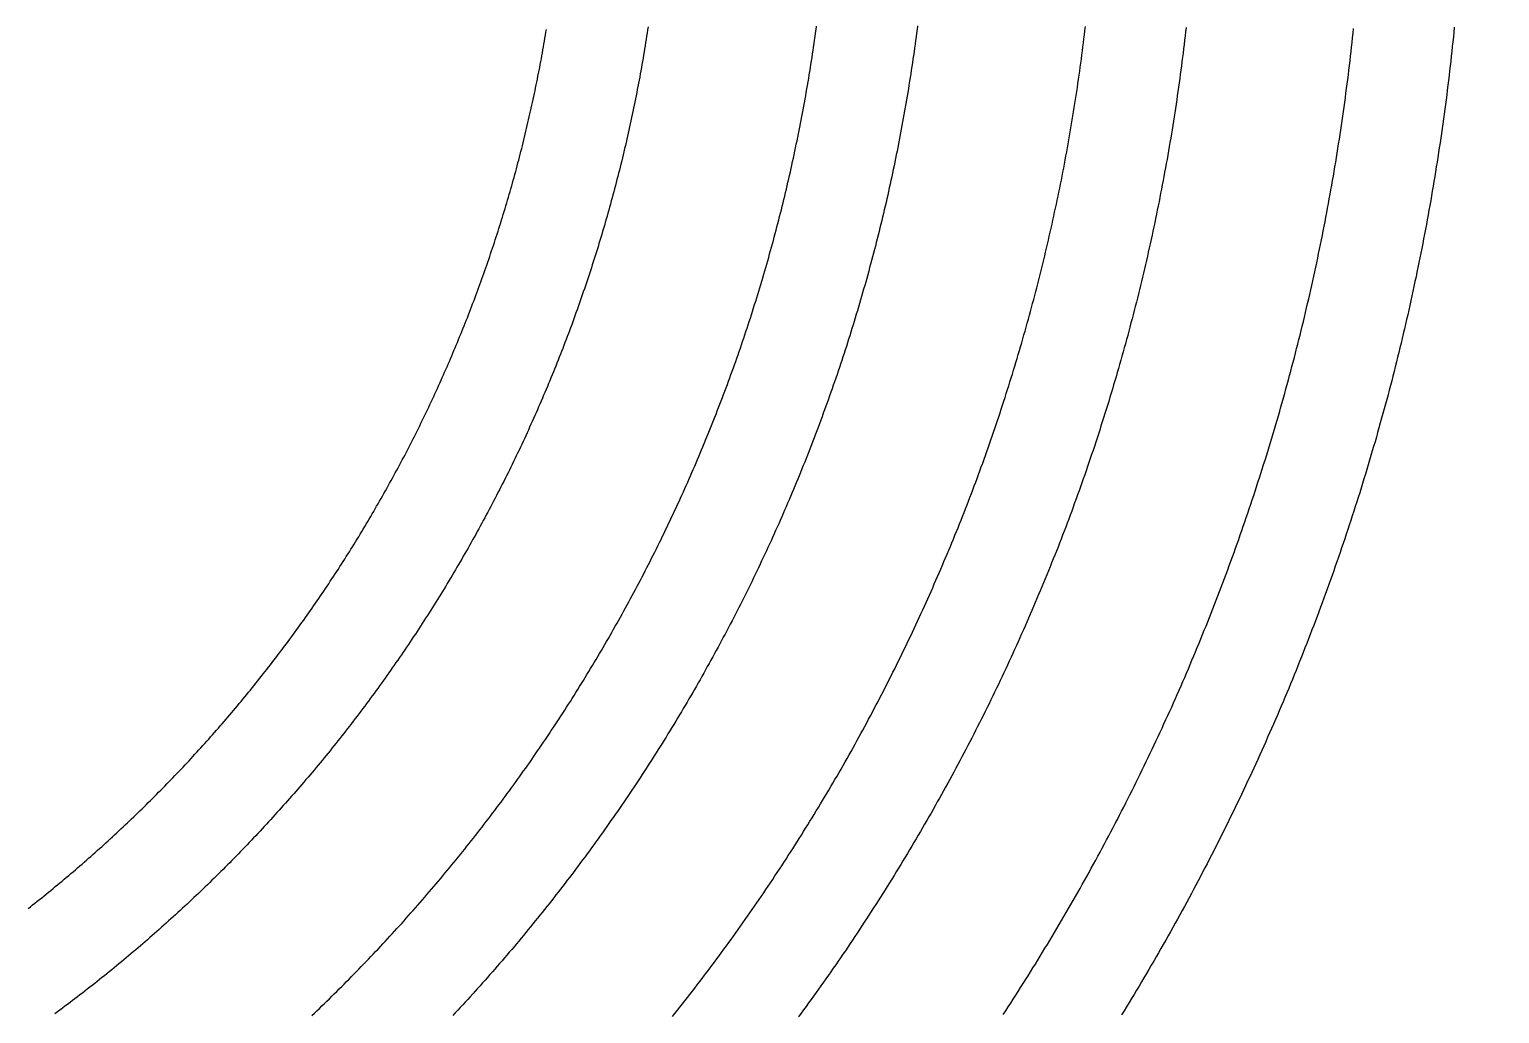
# Model space of a CAD drawing. Header units: inches. Extents: x -43479 to 56521, y -44741 to 59530.
# Drawn here: x -8655 to -6892, y 37762 to 38943 of the extents above; entities that cross this region are included whole.
import ezdxf

# ---------------------------------------------------------------- set-up
doc = ezdxf.new("R2010")
doc.units = ezdxf.units.IN
doc.header["$MEASUREMENT"] = 0

# ---------------------------------------------------------------- blocks, each defined once
blk = doc.blocks.new('kanishk_spiralEditV1')
for points in [[(-29.7, 1654.4), (-29.2, 1660.2), (-28.6, 1666), (-28, 1671.8), (-27.3, 1677.6), (-26.7, 1683.4), (-26.1, 1689.2), (-25.4, 1695), (-24.8, 1700.8), (-24.1, 1706.6), (-23.4, 1712.4), (-22.7, 1718.2), (-22, 1724), (-21.3, 1729.8), (-20.6, 1735.6), (-19.8, 1741.4), (-19.1, 1747.1), (-18.3, 1752.9), (-17.5, 1758.7), (-16.7, 1764.5), (-15.9, 1770.3), (-15.1, 1776), (-14.2, 1781.8), (-13.4, 1787.6), (-12.6, 1793.3), (-11.7, 1799.1), (-10.8, 1804.9), (-9.9, 1810.6), (-9, 1816.4), (-8.1, 1822.1), (-7.2, 1827.9), (-6.2, 1833.6), (-5.3, 1839.4), (-4.3, 1845.1), (-3.3, 1850.9), (-2.4, 1856.6), (-1.4, 1862.4), (-0.3, 1868.1), (0.7, 1873.9), (1.7, 1879.6), (2.8, 1885.3), (3.8, 1891.1), (4.9, 1896.8), (6, 1902.5), (7.1, 1908.2), (8.2, 1913.9), (9.3, 1919.7), (10.4, 1925.4), (11.6, 1931.1), (12.7, 1936.8), (13.9, 1942.5), (15.1, 1948.2), (16.2, 1953.9), (17.5, 1959.6), (18.7, 1965.3), (19.9, 1971), (21.1, 1976.7), (22.4, 1982.4), (23.6, 1988.1), (24.9, 1993.7), (26.2, 1999.4), (27.5, 2005.1), (28.8, 2010.8), (30.1, 2016.4), (31.5, 2022.1), (32.8, 2027.8), (34.2, 2033.4), (35.5, 2039.1), (36.9, 2044.7), (38.3, 2050.4), (39.7, 2056), (41.1, 2061.7), (42.5, 2067.3), (44, 2073), (45.4, 2078.6), (46.9, 2084.2), (48.4, 2089.9), (49.8, 2095.5), (51.3, 2101.1), (52.9, 2106.7), (54.4, 2112.4), (55.9, 2118), (57.5, 2123.6), (59, 2129.2), (60.6, 2134.8), (62.2, 2140.4), (63.7, 2146), (65.3, 2151.6), (67, 2157.2), (68.6, 2162.7), (70.2, 2168.3), (71.9, 2173.9), (73.5, 2179.5), (75.2, 2185), (76.9, 2190.6), (78.6, 2196.2), (80.3, 2201.7), (82, 2207.3), (83.7, 2212.8), (85.5, 2218.4), (87.2, 2223.9), (89, 2229.5), (90.8, 2235), (92.6, 2240.5), (94.4, 2246.1), (96.2, 2251.6), (98, 2257.1), (99.8, 2262.6), (101.7, 2268.1), (103.5, 2273.6), (105.4, 2279.1), (107.3, 2284.6), (109.2, 2290.1), (111.1, 2295.6), (113, 2301.1), (114.9, 2306.6), (116.8, 2312.1), (118.8, 2317.5), (120.8, 2323), (122.7, 2328.5), (124.7, 2333.9), (126.7, 2339.4), (128.7, 2344.8), (130.7, 2350.3), (132.8, 2355.7), (134.8, 2361.2), (136.8, 2366.6), (138.9, 2372), (141, 2377.5), (143.1, 2382.9), (145.2, 2388.3), (147.3, 2393.7), (149.4, 2399.1), (151.5, 2404.5), (153.6, 2409.9), (155.8, 2415.3), (158, 2420.7), (160.1, 2426.1), (162.3, 2431.5), (164.5, 2436.8), (166.7, 2442.2), (168.9, 2447.6), (171.2, 2452.9), (173.4, 2458.3), (175.7, 2463.6), (177.9, 2469), (180.2, 2474.3), (182.5, 2479.6), (184.8, 2485), (187.1, 2490.3), (189.4, 2495.6), (191.7, 2500.9), (194.1, 2506.2), (196.4, 2511.5), (198.8, 2516.8), (201.2, 2522.1), (203.6, 2527.4), (206, 2532.7), (208.4, 2538), (210.8, 2543.2), (213.2, 2548.5), (215.6, 2553.8), (218.1, 2559), (220.6, 2564.3), (223, 2569.5), (225.5, 2574.8), (228, 2580), (230.5, 2585.2), (233, 2590.5), (235.6, 2595.7), (238.1, 2600.9), (240.6, 2606.1), (243.2, 2611.3), (245.8, 2616.5), (248.4, 2621.7), (250.9, 2626.9), (253.5, 2632.1), (256.2, 2637.2), (258.8, 2642.4), (261.4, 2647.6), (264.1, 2652.7), (266.7, 2657.9), (269.4, 2663), (272.1, 2668.2), (274.7, 2673.3), (277.4, 2678.4), (280.2, 2683.5), (282.9, 2688.7), (285.6, 2693.8), (288.3, 2698.9), (291.1, 2704), (293.9, 2709.1), (296.6, 2714.1), (299.4, 2719.2), (302.2, 2724.3), (305, 2729.4), (307.8, 2734.4), (310.7, 2739.5), (313.5, 2744.5), (316.3, 2749.6), (319.2, 2754.6), (322.1, 2759.6), (324.9, 2764.7), (327.8, 2769.7), (330.7, 2774.7), (333.6, 2779.7), (336.6, 2784.7), (339.5, 2789.7), (342.4, 2794.7), (345.4, 2799.7), (348.3, 2804.7), (351.3, 2809.6), (354.3, 2814.6), (357.3, 2819.5), (360.3, 2824.5), (363.3, 2829.4), (366.3, 2834.4), (369.3, 2839.3)], [(292, 1654.7), (292.6, 1659.8), (293.1, 1664.9), (293.7, 1670), (294.3, 1675.2), (295, 1680.3), (295.6, 1685.4), (296.2, 1690.5), (296.9, 1695.7), (297.5, 1700.8), (298.2, 1705.9), (298.9, 1711), (299.6, 1716.1), (300.3, 1721.3), (301, 1726.4), (301.7, 1731.5), (302.5, 1736.6), (303.2, 1741.7), (304, 1746.8), (304.8, 1751.9), (305.5, 1757), (306.3, 1762.1), (307.1, 1767.2), (307.9, 1772.3), (308.8, 1777.4), (309.6, 1782.5), (310.4, 1787.6), (311.3, 1792.7), (312.1, 1797.7), (313, 1802.8), (313.9, 1807.9), (314.8, 1813), (315.7, 1818.1), (316.6, 1823.1), (317.6, 1828.2), (318.5, 1833.3), (319.4, 1838.3), (320.4, 1843.4), (321.4, 1848.5), (322.4, 1853.5), (323.3, 1858.6), (324.3, 1863.7), (325.4, 1868.7), (326.4, 1873.8), (327.4, 1878.8), (328.5, 1883.9), (329.5, 1888.9), (330.6, 1894), (331.7, 1899), (332.7, 1904), (333.8, 1909.1), (334.9, 1914.1), (336.1, 1919.1), (337.2, 1924.2), (338.3, 1929.2), (339.5, 1934.2), (340.6, 1939.2), (341.8, 1944.2), (343, 1949.3), (344.2, 1954.3), (345.4, 1959.3), (346.6, 1964.3), (347.8, 1969.3), (349, 1974.3), (350.3, 1979.3), (351.5, 1984.3), (352.8, 1989.3), (354.1, 1994.3), (355.4, 1999.3), (356.7, 2004.2), (358, 2009.2), (359.3, 2014.2), (360.6, 2019.2), (361.9, 2024.1), (363.3, 2029.1), (364.6, 2034.1), (366, 2039), (367.4, 2044), (368.8, 2049), (370.2, 2053.9), (371.6, 2058.9), (373, 2063.8), (374.4, 2068.7), (375.9, 2073.7), (377.3, 2078.6), (378.8, 2083.6), (380.3, 2088.5), (381.7, 2093.4), (383.2, 2098.3), (384.7, 2103.3), (386.2, 2108.2), (387.8, 2113.1), (389.3, 2118), (390.8, 2122.9), (392.4, 2127.8), (394, 2132.7), (395.5, 2137.6), (397.1, 2142.5), (398.7, 2147.4), (400.3, 2152.3), (401.9, 2157.2), (403.5, 2162), (405.2, 2166.9), (406.8, 2171.8), (408.5, 2176.7), (410.1, 2181.5), (411.8, 2186.4), (413.5, 2191.2), (415.2, 2196.1), (416.9, 2200.9), (418.6, 2205.8), (420.3, 2210.6), (422.1, 2215.5), (423.8, 2220.3), (425.6, 2225.1), (427.3, 2230), (429.1, 2234.8), (430.9, 2239.6), (432.7, 2244.4), (434.5, 2249.2), (436.3, 2254), (438.1, 2258.8), (440, 2263.6), (441.8, 2268.4), (443.7, 2273.2), (445.5, 2278), (447.4, 2282.8), (449.3, 2287.6), (451.2, 2292.3), (453.1, 2297.1), (455, 2301.9), (456.9, 2306.6), (458.9, 2311.4), (460.8, 2316.1), (462.8, 2320.9), (464.7, 2325.6), (466.7, 2330.4), (468.7, 2335.1), (470.7, 2339.8), (472.7, 2344.6), (474.7, 2349.3), (476.7, 2354), (478.8, 2358.7), (480.8, 2363.4), (482.9, 2368.1), (484.9, 2372.8), (487, 2377.5), (489.1, 2382.2), (491.2, 2386.9), (493.3, 2391.6), (495.4, 2396.3), (497.5, 2400.9), (499.6, 2405.6), (501.8, 2410.3), (503.9, 2414.9), (506.1, 2419.6), (508.2, 2424.2), (510.4, 2428.9), (512.6, 2433.5), (514.8, 2438.2), (517, 2442.8), (519.2, 2447.4), (521.5, 2452), (523.7, 2456.6), (525.9, 2461.3), (528.2, 2465.9), (530.5, 2470.5), (532.7, 2475.1), (535, 2479.6), (537.3, 2484.2), (539.6, 2488.8), (541.9, 2493.4), (544.3, 2498), (546.6, 2502.5), (548.9, 2507.1), (551.3, 2511.6), (553.6, 2516.2), (556, 2520.7), (558.4, 2525.3), (560.8, 2529.8), (563.2, 2534.3), (565.6, 2538.9), (568, 2543.4), (570.4, 2547.9), (572.9, 2552.4), (575.3, 2556.9), (577.8, 2561.4), (580.2, 2565.9), (582.7, 2570.4), (585.2, 2574.9), (587.7, 2579.3), (590.2, 2583.8), (592.7, 2588.3), (595.2, 2592.7), (597.7, 2597.2), (600.3, 2601.6), (602.8, 2606.1), (605.4, 2610.5), (607.9, 2614.9), (610.5, 2619.4), (613.1, 2623.8), (615.7, 2628.2), (618.3, 2632.6), (620.9, 2637), (623.5, 2641.4), (626.1, 2645.8), (628.8, 2650.2), (631.4, 2654.6), (634.1, 2659), (636.7, 2663.3), (639.4, 2667.7), (642.1, 2672), (644.8, 2676.4), (647.5, 2680.7), (650.2, 2685.1), (652.9, 2689.4), (655.6, 2693.8), (658.4, 2698.1), (661.1, 2702.4), (663.9, 2706.7), (666.6, 2711), (669.4, 2715.3), (672.2, 2719.6), (675, 2723.9), (677.8, 2728.2), (680.6, 2732.4), (683.4, 2736.7), (686.2, 2741), (689.1, 2745.2), (691.9, 2749.5), (694.8, 2753.7), (697.6, 2758), (700.5, 2762.2), (703.4, 2766.4), (706.2, 2770.6), (709.1, 2774.9), (712, 2779.1), (715, 2783.3), (717.9, 2787.5), (720.8, 2791.6), (723.7, 2795.8), (726.7, 2800), (729.7, 2804.2), (732.6, 2808.3), (735.6, 2812.5), (738.6, 2816.6), (741.6, 2820.8), (744.6, 2824.9), (747.6, 2829.1), (750.6, 2833.2), (753.6, 2837.3), (756.6, 2841.4)], [(613.9, 1652.6), (614.5, 1657.1), (615.1, 1661.6), (615.6, 1666), (616.2, 1670.5), (616.9, 1674.9), (617.5, 1679.4), (618.1, 1683.8), (618.7, 1688.3), (619.4, 1692.7), (620, 1697.1), (620.7, 1701.6), (621.4, 1706), (622.1, 1710.5), (622.7, 1714.9), (623.4, 1719.3), (624.2, 1723.8), (624.9, 1728.2), (625.6, 1732.6), (626.3, 1737.1), (627.1, 1741.5), (627.8, 1745.9), (628.6, 1750.3), (629.4, 1754.8), (630.2, 1759.2), (631, 1763.6), (631.8, 1768), (632.6, 1772.4), (633.4, 1776.8), (634.2, 1781.2), (635.1, 1785.6), (635.9, 1790), (636.8, 1794.5), (637.6, 1798.9), (638.5, 1803.3), (639.4, 1807.7), (640.3, 1812), (641.2, 1816.4), (642.1, 1820.8), (643, 1825.2), (644, 1829.6), (644.9, 1834), (645.9, 1838.4), (646.8, 1842.8), (647.8, 1847.1), (648.8, 1851.5), (649.7, 1855.9), (650.7, 1860.3), (651.7, 1864.6), (652.8, 1869), (653.8, 1873.3), (654.8, 1877.7), (655.9, 1882.1), (656.9, 1886.4), (658, 1890.8), (659, 1895.1), (660.1, 1899.5), (661.2, 1903.8), (662.3, 1908.2), (663.4, 1912.5), (664.5, 1916.9), (665.6, 1921.2), (666.8, 1925.5), (667.9, 1929.9), (669, 1934.2), (670.2, 1938.5), (671.4, 1942.8), (672.5, 1947.2), (673.7, 1951.5), (674.9, 1955.8), (676.1, 1960.1), (677.3, 1964.4), (678.6, 1968.7), (679.8, 1973), (681, 1977.3), (682.3, 1981.6), (683.5, 1985.9), (684.8, 1990.2), (686.1, 1994.5), (687.4, 1998.8), (688.6, 2003.1), (690, 2007.4), (691.3, 2011.6), (692.6, 2015.9), (693.9, 2020.2), (695.2, 2024.5), (696.6, 2028.7), (697.9, 2033), (699.3, 2037.3), (700.7, 2041.5), (702.1, 2045.8), (703.5, 2050), (704.9, 2054.3), (706.3, 2058.5), (707.7, 2062.8), (709.1, 2067), (710.5, 2071.2), (712, 2075.5), (713.4, 2079.7), (714.9, 2083.9), (716.4, 2088.1), (717.8, 2092.4), (719.3, 2096.6), (720.8, 2100.8), (722.3, 2105), (723.8, 2109.2), (725.4, 2113.4), (726.9, 2117.6), (728.4, 2121.8), (730, 2126), (731.5, 2130.2), (733.1, 2134.4), (734.7, 2138.6), (736.3, 2142.7), (737.9, 2146.9), (739.5, 2151.1), (741.1, 2155.2), (742.7, 2159.4), (744.3, 2163.6), (745.9, 2167.7), (747.6, 2171.9), (749.2, 2176), (750.9, 2180.2), (752.6, 2184.3), (754.2, 2188.5), (755.9, 2192.6), (757.6, 2196.7), (759.3, 2200.8), (761, 2205), (762.8, 2209.1), (764.5, 2213.2), (766.2, 2217.3), (768, 2221.4), (769.7, 2225.5), (771.5, 2229.6), (773.3, 2233.7), (775, 2237.8), (776.8, 2241.9), (778.6, 2246), (780.4, 2250.1), (782.2, 2254.2), (784.1, 2258.2), (785.9, 2262.3), (787.7, 2266.4), (789.6, 2270.4), (791.4, 2274.5), (793.3, 2278.5), (795.2, 2282.6), (797.1, 2286.6), (799, 2290.7), (800.9, 2294.7), (802.8, 2298.7), (804.7, 2302.8), (806.6, 2306.8), (808.5, 2310.8), (810.5, 2314.8), (812.4, 2318.8), (814.4, 2322.8), (816.3, 2326.8), (818.3, 2330.8), (820.3, 2334.8), (822.3, 2338.8), (824.3, 2342.8), (826.3, 2346.8), (828.3, 2350.7), (830.3, 2354.7), (832.4, 2358.7), (834.4, 2362.6), (836.4, 2366.6), (838.5, 2370.6), (840.6, 2374.5), (842.6, 2378.4), (844.7, 2382.4), (846.8, 2386.3), (848.9, 2390.3), (851, 2394.2), (853.1, 2398.1), (855.2, 2402), (857.4, 2405.9), (859.5, 2409.8), (861.6, 2413.7), (863.8, 2417.6), (866, 2421.5), (868.1, 2425.4), (870.3, 2429.3), (872.5, 2433.2), (874.7, 2437.1), (876.9, 2440.9), (879.1, 2444.8), (881.3, 2448.7), (883.5, 2452.5), (885.8, 2456.4), (888, 2460.2), (890.3, 2464), (892.5, 2467.9), (894.8, 2471.7), (897.1, 2475.5), (899.3, 2479.4), (901.6, 2483.2), (903.9, 2487), (906.2, 2490.8), (908.5, 2494.6), (910.9, 2498.4), (913.2, 2502.2), (915.5, 2506), (917.9, 2509.7), (920.2, 2513.5), (922.6, 2517.3), (924.9, 2521), (927.3, 2524.8), (929.7, 2528.6), (932.1, 2532.3), (934.5, 2536.1), (936.9, 2539.8), (939.3, 2543.5), (941.7, 2547.3), (944.1, 2551), (946.6, 2554.7), (949, 2558.4), (951.5, 2562.1), (953.9, 2565.8), (956.4, 2569.5), (958.9, 2573.2), (961.4, 2576.9), (963.9, 2580.6), (966.3, 2584.2), (968.9, 2587.9), (971.4, 2591.6), (973.9, 2595.2), (976.4, 2598.9), (978.9, 2602.5), (981.5, 2606.2), (984, 2609.8), (986.6, 2613.4), (989.2, 2617.1), (991.7, 2620.7), (994.3, 2624.3), (996.9, 2627.9), (999.5, 2631.5), (1002.1, 2635.1), (1004.7, 2638.7), (1007.3, 2642.3), (1009.9, 2645.9), (1012.6, 2649.5), (1015.2, 2653), (1017.9, 2656.6), (1020.5, 2660.1), (1023.2, 2663.7), (1025.8, 2667.2), (1028.5, 2670.8), (1031.2, 2674.3), (1033.9, 2677.8), (1036.6, 2681.4), (1039.3, 2684.9), (1042, 2688.4), (1044.7, 2691.9), (1047.5, 2695.4), (1050.2, 2698.9), (1052.9, 2702.4), (1055.7, 2705.9), (1058.4, 2709.3), (1061.2, 2712.8), (1064, 2716.3), (1066.7, 2719.7), (1069.5, 2723.2), (1072.3, 2726.6), (1075.1, 2730.1), (1077.9, 2733.5), (1080.7, 2736.9), (1083.5, 2740.4), (1086.4, 2743.8), (1089.2, 2747.2), (1092, 2750.6), (1094.9, 2754), (1097.7, 2757.4), (1100.6, 2760.8), (1103.5, 2764.1), (1106.3, 2767.5), (1109.2, 2770.9), (1112.1, 2774.2), (1115, 2777.6), (1117.9, 2780.9), (1120.8, 2784.3), (1123.7, 2787.6), (1126.7, 2790.9), (1129.6, 2794.3), (1132.5, 2797.6), (1135.5, 2800.9), (1138.4, 2804.2), (1141.4, 2807.5), (1144.3, 2810.8), (1147.3, 2814.1), (1150.3, 2817.4), (1153.3, 2820.6), (1156.3, 2823.9), (1159.3, 2827.1), (1162.3, 2830.4), (1165.3, 2833.6), (1168.3, 2836.9), (1171.3, 2840.1)], [(937, 1653.9), (937.6, 1657.7), (938.2, 1661.5), (938.8, 1665.3), (939.4, 1669), (940, 1672.8), (940.6, 1676.6), (941.2, 1680.3), (941.8, 1684.1), (942.5, 1687.9), (943.1, 1691.6), (943.7, 1695.4), (944.4, 1699.2), (945.1, 1702.9), (945.8, 1706.7), (946.4, 1710.4), (947.1, 1714.2), (947.8, 1717.9), (948.5, 1721.7), (949.2, 1725.4), (950, 1729.2), (950.7, 1732.9), (951.4, 1736.7), (952.2, 1740.4), (952.9, 1744.2), (953.7, 1747.9), (954.5, 1751.6), (955.2, 1755.4), (956, 1759.1), (956.8, 1762.8), (957.6, 1766.6), (958.4, 1770.3), (959.2, 1774), (960.1, 1777.8), (960.9, 1781.5), (961.7, 1785.2), (962.6, 1788.9), (963.4, 1792.6), (964.3, 1796.3), (965.2, 1800.1), (966, 1803.8), (966.9, 1807.5), (967.8, 1811.2), (968.7, 1814.9), (969.6, 1818.6), (970.5, 1822.3), (971.5, 1826), (972.4, 1829.7), (973.3, 1833.4), (974.3, 1837.1), (975.2, 1840.8), (976.2, 1844.4), (977.2, 1848.1), (978.1, 1851.8), (979.1, 1855.5), (980.1, 1859.2), (981.1, 1862.8), (982.1, 1866.5), (983.1, 1870.2), (984.2, 1873.8), (985.2, 1877.5), (986.2, 1881.2), (987.3, 1884.8), (988.3, 1888.5), (989.4, 1892.2), (990.5, 1895.8), (991.5, 1899.5), (992.6, 1903.1), (993.7, 1906.8), (994.8, 1910.4), (995.9, 1914), (997, 1917.7), (998.2, 1921.3), (999.3, 1924.9), (1000.4, 1928.6), (1001.6, 1932.2), (1002.7, 1935.8), (1003.9, 1939.5), (1005, 1943.1), (1006.2, 1946.7), (1007.4, 1950.3), (1008.6, 1953.9), (1009.8, 1957.5), (1011, 1961.1), (1012.2, 1964.7), (1013.4, 1968.3), (1014.7, 1971.9), (1015.9, 1975.5), (1017.1, 1979.1), (1018.4, 1982.7), (1019.6, 1986.3), (1020.9, 1989.9), (1022.2, 1993.5), (1023.5, 1997.1), (1024.7, 2000.6), (1026, 2004.2), (1027.3, 2007.8), (1028.6, 2011.3), (1030, 2014.9), (1031.3, 2018.5), (1032.6, 2022), (1034, 2025.6), (1035.3, 2029.1), (1036.7, 2032.7), (1038, 2036.2), (1039.4, 2039.8), (1040.8, 2043.3), (1042.1, 2046.8), (1043.5, 2050.4), (1044.9, 2053.9), (1046.3, 2057.4), (1047.7, 2061), (1049.2, 2064.5), (1050.6, 2068), (1052, 2071.5), (1053.5, 2075), (1054.9, 2078.5), (1056.4, 2082), (1057.8, 2085.5), (1059.3, 2089), (1060.8, 2092.5), (1062.3, 2096), (1063.8, 2099.5), (1065.2, 2103), (1066.8, 2106.5), (1068.3, 2110), (1069.8, 2113.4), (1071.3, 2116.9), (1072.9, 2120.4), (1074.4, 2123.8), (1075.9, 2127.3), (1077.5, 2130.8), (1079.1, 2134.2), (1080.6, 2137.7), (1082.2, 2141.1), (1083.8, 2144.6), (1085.4, 2148), (1087, 2151.4), (1088.6, 2154.9), (1090.2, 2158.3), (1091.8, 2161.7), (1093.5, 2165.2), (1095.1, 2168.6), (1096.7, 2172), (1098.4, 2175.4), (1100, 2178.8), (1101.7, 2182.2), (1103.4, 2185.6), (1105, 2189), (1106.7, 2192.4), (1108.4, 2195.8), (1110.1, 2199.2), (1111.8, 2202.6), (1113.5, 2205.9), (1115.3, 2209.3), (1117, 2212.7), (1118.7, 2216), (1120.5, 2219.4), (1122.2, 2222.8), (1124, 2226.1), (1125.7, 2229.5), (1127.5, 2232.8), (1129.3, 2236.2), (1131, 2239.5), (1132.8, 2242.8), (1134.6, 2246.2), (1136.4, 2249.5), (1138.2, 2252.8), (1140, 2256.1), (1141.9, 2259.5), (1143.7, 2262.8), (1145.5, 2266.1), (1147.4, 2269.4), (1149.2, 2272.7), (1151.1, 2276), (1152.9, 2279.3), (1154.8, 2282.6), (1156.7, 2285.8), (1158.6, 2289.1), (1160.5, 2292.4), (1162.4, 2295.7), (1164.3, 2298.9), (1166.2, 2302.2), (1168.1, 2305.5), (1170, 2308.7), (1172, 2312), (1173.9, 2315.2), (1175.8, 2318.4), (1177.8, 2321.7), (1179.7, 2324.9), (1181.7, 2328.1), (1183.7, 2331.4), (1185.7, 2334.6), (1187.6, 2337.8), (1189.6, 2341), (1191.6, 2344.2), (1193.6, 2347.4), (1195.6, 2350.6), (1197.7, 2353.8), (1199.7, 2357), (1201.7, 2360.2), (1203.8, 2363.4), (1205.8, 2366.5), (1207.8, 2369.7), (1209.9, 2372.9), (1212, 2376), (1214, 2379.2), (1216.1, 2382.4), (1218.2, 2385.5), (1220.3, 2388.6), (1222.4, 2391.8), (1224.5, 2394.9), (1226.6, 2398.1), (1228.7, 2401.2), (1230.8, 2404.3), (1232.9, 2407.4), (1235.1, 2410.5), (1237.2, 2413.6), (1239.4, 2416.7), (1241.5, 2419.8), (1243.7, 2422.9), (1245.8, 2426), (1248, 2429.1), (1250.2, 2432.2), (1252.4, 2435.3), (1254.6, 2438.3), (1256.8, 2441.4), (1259, 2444.4), (1261.2, 2447.5), (1263.4, 2450.5), (1265.6, 2453.6), (1267.9, 2456.6), (1270.1, 2459.7), (1272.3, 2462.7), (1274.6, 2465.7), (1276.8, 2468.7), (1279.1, 2471.8), (1281.4, 2474.8), (1283.6, 2477.8), (1285.9, 2480.8), (1288.2, 2483.8), (1290.5, 2486.8), (1292.8, 2489.8), (1295.1, 2492.7), (1297.4, 2495.7), (1299.7, 2498.7), (1302, 2501.7), (1304.4, 2504.6), (1306.7, 2507.6), (1309, 2510.5), (1311.4, 2513.5), (1313.7, 2516.4), (1316.1, 2519.3), (1318.4, 2522.3), (1320.8, 2525.2), (1323.2, 2528.1), (1325.6, 2531), (1328, 2533.9), (1330.3, 2536.9), (1332.7, 2539.8), (1335.2, 2542.6), (1337.6, 2545.5), (1340, 2548.4), (1342.4, 2551.3), (1344.8, 2554.2), (1347.3, 2557), (1349.7, 2559.9), (1352.2, 2562.8), (1354.6, 2565.6), (1357.1, 2568.5), (1359.5, 2571.3), (1362, 2574.1), (1364.5, 2577), (1367, 2579.8), (1369.4, 2582.6), (1371.9, 2585.4), (1374.4, 2588.2), (1376.9, 2591), (1379.4, 2593.8), (1382, 2596.6), (1384.5, 2599.4), (1387, 2602.2), (1389.5, 2605), (1392.1, 2607.8), (1394.6, 2610.5), (1397.2, 2613.3), (1399.7, 2616), (1402.3, 2618.8), (1404.9, 2621.5), (1407.4, 2624.3), (1410, 2627), (1412.6, 2629.7), (1415.2, 2632.4), (1417.8, 2635.2), (1420.4, 2637.9), (1423, 2640.6), (1425.6, 2643.3), (1428.2, 2646), (1430.8, 2648.7), (1433.5, 2651.3), (1436.1, 2654), (1438.7, 2656.7), (1441.4, 2659.4), (1444, 2662), (1446.7, 2664.7), (1449.3, 2667.3), (1452, 2670), (1454.7, 2672.6), (1457.3, 2675.2), (1460, 2677.8), (1462.7, 2680.5), (1465.4, 2683.1), (1468.1, 2685.7), (1470.8, 2688.3), (1473.5, 2690.9), (1476.2, 2693.5), (1478.9, 2696.1), (1481.7, 2698.6), (1484.4, 2701.2), (1487.1, 2703.8), (1489.9, 2706.3), (1492.6, 2708.9), (1495.4, 2711.4), (1498.1, 2714), (1500.9, 2716.5), (1503.6, 2719.1), (1506.4, 2721.6), (1509.2, 2724.1), (1512, 2726.6), (1514.8, 2729.1), (1517.5, 2731.6), (1520.3, 2734.1), (1523.1, 2736.6), (1526, 2739.1), (1528.8, 2741.6), (1531.6, 2744), (1534.4, 2746.5), (1537.2, 2749), (1540.1, 2751.4), (1542.9, 2753.9), (1545.7, 2756.3), (1548.6, 2758.7), (1551.4, 2761.2), (1554.3, 2763.6), (1557.1, 2766), (1560, 2768.4), (1562.9, 2770.8), (1565.8, 2773.2), (1568.6, 2775.6), (1571.5, 2778), (1574.4, 2780.4), (1577.3, 2782.7), (1580.2, 2785.1), (1583.1, 2787.5), (1586, 2789.8), (1588.9, 2792.2), (1591.9, 2794.5), (1594.8, 2796.9), (1597.7, 2799.2), (1600.6, 2801.5), (1603.6, 2803.8), (1606.5, 2806.1), (1609.5, 2808.4), (1612.4, 2810.7), (1615.4, 2813), (1618.3, 2815.3), (1621.3, 2817.6), (1624.3, 2819.9), (1627.2, 2822.1), (1630.2, 2824.4), (1633.2, 2826.6), (1636.2, 2828.9), (1639.2, 2831.1), (1642.2, 2833.4), (1645.2, 2835.6), (1648.2, 2837.8)], [(1680.4, 2711.7), (1677.7, 2709.5), (1675, 2707.4), (1672.2, 2705.2), (1669.5, 2703), (1666.8, 2700.8), (1664, 2698.7), (1661.3, 2696.5), (1658.6, 2694.3), (1655.9, 2692.1), (1653.2, 2689.9), (1650.5, 2687.6), (1647.8, 2685.4), (1645.1, 2683.2), (1642.4, 2681), (1639.7, 2678.7), (1637.1, 2676.5), (1634.4, 2674.2), (1631.7, 2672), (1629.1, 2669.7), (1626.4, 2667.5), (1623.7, 2665.2), (1621.1, 2662.9), (1618.5, 2660.6), (1615.8, 2658.3), (1613.2, 2656), (1610.5, 2653.7), (1607.9, 2651.4), (1605.3, 2649.1), (1602.7, 2646.8), (1600.1, 2644.5), (1597.5, 2642.2), (1594.8, 2639.8), (1592.2, 2637.5), (1589.7, 2635.1), (1587.1, 2632.8), (1584.5, 2630.4), (1581.9, 2628.1), (1579.3, 2625.7), (1576.8, 2623.3), (1574.2, 2621), (1571.6, 2618.6), (1569.1, 2616.2), (1566.5, 2613.8), (1564, 2611.4), (1561.4, 2609), (1558.9, 2606.6), (1556.4, 2604.2), (1553.8, 2601.7), (1551.3, 2599.3), (1548.8, 2596.9), (1546.3, 2594.4), (1543.8, 2592), (1541.3, 2589.5), (1538.8, 2587.1), (1536.3, 2584.6), (1533.8, 2582.2), (1531.3, 2579.7), (1528.8, 2577.2), (1526.4, 2574.7), (1523.9, 2572.2), (1521.4, 2569.7), (1519, 2567.2), (1516.5, 2564.7), (1514.1, 2562.2), (1511.6, 2559.7), (1509.2, 2557.2), (1506.8, 2554.7), (1504.4, 2552.2), (1501.9, 2549.6), (1499.5, 2547.1), (1497.1, 2544.5), (1494.7, 2542), (1492.3, 2539.4), (1489.9, 2536.9), (1487.5, 2534.3), (1485.1, 2531.7), (1482.8, 2529.2), (1480.4, 2526.6), (1478, 2524), (1475.6, 2521.4), (1473.3, 2518.8), (1470.9, 2516.2), (1468.6, 2513.6), (1466.2, 2511), (1463.9, 2508.4), (1461.6, 2505.7), (1459.3, 2503.1), (1456.9, 2500.5), (1454.6, 2497.8), (1452.3, 2495.2), (1450, 2492.6), (1447.7, 2489.9), (1445.4, 2487.2), (1443.1, 2484.6), (1440.8, 2481.9), (1438.6, 2479.2), (1436.3, 2476.6), (1434, 2473.9), (1431.8, 2471.2), (1429.5, 2468.5), (1427.3, 2465.8), (1425, 2463.1), (1422.8, 2460.4), (1420.5, 2457.7), (1418.3, 2455), (1416.1, 2452.2), (1413.9, 2449.5), (1411.7, 2446.8), (1409.5, 2444.1), (1407.3, 2441.3), (1405.1, 2438.6), (1402.9, 2435.8), (1400.7, 2433.1), (1398.5, 2430.3), (1396.3, 2427.5), (1394.2, 2424.8), (1392, 2422), (1389.9, 2419.2), (1387.7, 2416.4), (1385.6, 2413.7), (1383.4, 2410.9), (1381.3, 2408.1), (1379.2, 2405.3), (1377.1, 2402.5), (1374.9, 2399.6), (1372.8, 2396.8), (1370.7, 2394), (1368.6, 2391.2), (1366.5, 2388.4), (1364.4, 2385.5), (1362.4, 2382.7), (1360.3, 2379.8), (1358.2, 2377), (1356.2, 2374.1), (1354.1, 2371.3), (1352.1, 2368.4), (1350, 2365.6), (1348, 2362.7), (1345.9, 2359.8), (1343.9, 2356.9), (1341.9, 2354.1), (1339.9, 2351.2), (1337.9, 2348.3), (1335.9, 2345.4), (1333.9, 2342.5), (1331.9, 2339.6), (1329.9, 2336.7), (1327.9, 2333.8), (1325.9, 2330.8), (1324, 2327.9), (1322, 2325), (1320, 2322.1), (1318.1, 2319.1), (1316.2, 2316.2), (1314.2, 2313.2), (1312.3, 2310.3), (1310.4, 2307.3), (1308.4, 2304.4), (1306.5, 2301.4), (1304.6, 2298.5), (1302.7, 2295.5), (1300.8, 2292.5), (1298.9, 2289.5), (1297.1, 2286.6), (1295.2, 2283.6), (1293.3, 2280.6), (1291.4, 2277.6), (1289.6, 2274.6), (1287.7, 2271.6), (1285.9, 2268.6), (1284, 2265.6), (1282.2, 2262.6), (1280.4, 2259.5), (1278.6, 2256.5), (1276.7, 2253.5), (1274.9, 2250.5), (1273.1, 2247.4), (1271.3, 2244.4), (1269.5, 2241.3), (1267.8, 2238.3), (1266, 2235.2), (1264.2, 2232.2), (1262.5, 2229.1), (1260.7, 2226.1), (1258.9, 2223), (1257.2, 2219.9), (1255.5, 2216.9), (1253.7, 2213.8), (1252, 2210.7), (1250.3, 2207.6), (1248.6, 2204.5), (1246.9, 2201.4), (1245.2, 2198.3), (1243.5, 2195.2), (1241.8, 2192.1), (1240.1, 2189), (1238.4, 2185.9), (1236.7, 2182.8), (1235.1, 2179.7), (1233.4, 2176.6), (1231.8, 2173.4), (1230.1, 2170.3), (1228.5, 2167.2), (1226.9, 2164), (1225.2, 2160.9), (1223.6, 2157.8), (1222, 2154.6), (1220.4, 2151.5), (1218.8, 2148.3), (1217.2, 2145.2), (1215.6, 2142), (1214.1, 2138.8), (1212.5, 2135.7), (1210.9, 2132.5), (1209.4, 2129.3), (1207.8, 2126.1), (1206.3, 2122.9), (1204.7, 2119.8), (1203.2, 2116.6), (1201.7, 2113.4), (1200.1, 2110.2), (1198.6, 2107), (1197.1, 2103.8), (1195.6, 2100.6), (1194.1, 2097.4), (1192.6, 2094.2), (1191.2, 2090.9), (1189.7, 2087.7), (1188.2, 2084.5), (1186.8, 2081.3), (1185.3, 2078), (1183.9, 2074.8), (1182.4, 2071.6), (1181, 2068.3), (1179.6, 2065.1), (1178.1, 2061.8), (1176.7, 2058.6), (1175.3, 2055.3), (1173.9, 2052.1), (1172.5, 2048.8), (1171.1, 2045.6), (1169.8, 2042.3), (1168.4, 2039), (1167, 2035.8), (1165.7, 2032.5), (1164.3, 2029.2), (1163, 2025.9), (1161.6, 2022.7), (1160.3, 2019.4), (1159, 2016.1), (1157.7, 2012.8), (1156.3, 2009.5), (1155, 2006.2), (1153.7, 2002.9), (1152.5, 1999.6), (1151.2, 1996.3), (1149.9, 1993), (1148.6, 1989.7), (1147.4, 1986.4), (1146.1, 1983), (1144.9, 1979.7), (1143.6, 1976.4), (1142.4, 1973.1), (1141.1, 1969.7), (1139.9, 1966.4), (1138.7, 1963.1), (1137.5, 1959.7), (1136.3, 1956.4), (1135.1, 1953.1), (1133.9, 1949.7), (1132.7, 1946.4), (1131.6, 1943), (1130.4, 1939.7), (1129.2, 1936.3), (1128.1, 1932.9), (1126.9, 1929.6), (1125.8, 1926.2), (1124.7, 1922.8), (1123.5, 1919.5), (1122.4, 1916.1), (1121.3, 1912.7), (1120.2, 1909.4), (1119.1, 1906), (1118, 1902.6), (1116.9, 1899.2), (1115.9, 1895.8), (1114.8, 1892.4), (1113.7, 1889), (1112.7, 1885.6), (1111.6, 1882.3), (1110.6, 1878.9), (1109.6, 1875.5), (1108.5, 1872), (1107.5, 1868.6), (1106.5, 1865.2), (1105.5, 1861.8), (1104.5, 1858.4), (1103.5, 1855), (1102.5, 1851.6), (1101.6, 1848.2), (1100.6, 1844.7), (1099.6, 1841.3), (1098.7, 1837.9), (1097.7, 1834.5), (1096.8, 1831), (1095.8, 1827.6), (1094.9, 1824.2), (1094, 1820.7), (1093.1, 1817.3), (1092.2, 1813.8), (1091.3, 1810.4), (1090.4, 1806.9), (1089.5, 1803.5), (1088.6, 1800.1), (1087.8, 1796.6), (1086.9, 1793.1), (1086, 1789.7), (1085.2, 1786.2), (1084.4, 1782.8), (1083.5, 1779.3), (1082.7, 1775.8), (1081.9, 1772.4), (1081.1, 1768.9), (1080.3, 1765.4), (1079.5, 1762), (1078.7, 1758.5), (1077.9, 1755), (1077.1, 1751.5), (1076.3, 1748.1), (1075.6, 1744.6), (1074.8, 1741.1), (1074.1, 1737.6), (1073.3, 1734.1), (1072.6, 1730.6), (1071.9, 1727.2), (1071.2, 1723.7), (1070.5, 1720.2), (1069.8, 1716.7), (1069.1, 1713.2), (1068.4, 1709.7), (1067.7, 1706.2), (1067, 1702.7), (1066.3, 1699.2), (1065.7, 1695.7), (1065, 1692.2), (1064.4, 1688.7), (1063.8, 1685.1), (1063.1, 1681.6), (1062.5, 1678.1), (1061.9, 1674.6), (1061.3, 1671.1), (1060.7, 1667.6), (1060.1, 1664.1), (1059.5, 1660.5), (1058.9, 1657)], [(1340.2, 2840.1), (1337.2, 2837.2), (1334.2, 2834.3), (1331.2, 2831.4), (1328.2, 2828.5), (1325.2, 2825.6), (1322.2, 2822.7), (1319.2, 2819.8), (1316.3, 2816.9), (1313.3, 2814), (1310.3, 2811), (1307.4, 2808.1), (1304.4, 2805.1), (1301.5, 2802.2), (1298.5, 2799.2), (1295.6, 2796.3), (1292.6, 2793.3), (1289.7, 2790.3), (1286.8, 2787.3), (1283.9, 2784.3), (1281, 2781.3), (1278.1, 2778.3), (1275.2, 2775.3), (1272.3, 2772.3), (1269.4, 2769.3), (1266.6, 2766.3), (1263.7, 2763.2), (1260.8, 2760.2), (1258, 2757.2), (1255.1, 2754.1), (1252.3, 2751), (1249.4, 2748), (1246.6, 2744.9), (1243.8, 2741.8), (1241, 2738.8), (1238.1, 2735.7), (1235.3, 2732.6), (1232.5, 2729.5), (1229.7, 2726.4), (1227, 2723.2), (1224.2, 2720.1), (1221.4, 2717), (1218.6, 2713.9), (1215.9, 2710.7), (1213.1, 2707.6), (1210.4, 2704.5), (1207.6, 2701.3), (1204.9, 2698.1), (1202.2, 2695), (1199.4, 2691.8), (1196.7, 2688.6), (1194, 2685.4), (1191.3, 2682.2), (1188.6, 2679.1), (1185.9, 2675.9), (1183.2, 2672.6), (1180.6, 2669.4), (1177.9, 2666.2), (1175.2, 2663), (1172.6, 2659.8), (1169.9, 2656.5), (1167.3, 2653.3), (1164.6, 2650), (1162, 2646.8), (1159.4, 2643.5), (1156.8, 2640.3), (1154.2, 2637), (1151.6, 2633.7), (1149, 2630.4), (1146.4, 2627.1), (1143.8, 2623.9), (1141.2, 2620.6), (1138.6, 2617.3), (1136.1, 2613.9), (1133.5, 2610.6), (1131, 2607.3), (1128.4, 2604), (1125.9, 2600.7), (1123.4, 2597.3), (1120.8, 2594), (1118.3, 2590.6), (1115.8, 2587.3), (1113.3, 2583.9), (1110.8, 2580.6), (1108.3, 2577.2), (1105.9, 2573.8), (1103.4, 2570.4), (1100.9, 2567), (1098.5, 2563.7), (1096, 2560.3), (1093.6, 2556.9), (1091.1, 2553.5), (1088.7, 2550), (1086.3, 2546.6), (1083.8, 2543.2), (1081.4, 2539.8), (1079, 2536.3), (1076.6, 2532.9), (1074.3, 2529.5), (1071.9, 2526), (1069.5, 2522.6), (1067.1, 2519.1), (1064.8, 2515.6), (1062.4, 2512.2), (1060.1, 2508.7), (1057.7, 2505.2), (1055.4, 2501.7), (1053.1, 2498.2), (1050.7, 2494.7), (1048.4, 2491.2), (1046.1, 2487.7), (1043.8, 2484.2), (1041.5, 2480.7), (1039.3, 2477.2), (1037, 2473.7), (1034.7, 2470.1), (1032.5, 2466.6), (1030.2, 2463.1), (1028, 2459.5), (1025.7, 2456), (1023.5, 2452.4), (1021.3, 2448.9), (1019.1, 2445.3), (1016.9, 2441.7), (1014.6, 2438.2), (1012.5, 2434.6), (1010.3, 2431), (1008.1, 2427.4), (1005.9, 2423.8), (1003.8, 2420.2), (1001.6, 2416.6), (999.4, 2413), (997.3, 2409.4), (995.2, 2405.8), (993, 2402.2), (990.9, 2398.5), (988.8, 2394.9), (986.7, 2391.3), (984.6, 2387.6), (982.5, 2384), (980.4, 2380.4), (978.4, 2376.7), (976.3, 2373), (974.2, 2369.4), (972.2, 2365.7), (970.1, 2362), (968.1, 2358.4), (966.1, 2354.7), (964.1, 2351), (962, 2347.3), (960, 2343.6), (958, 2339.9), (956, 2336.2), (954.1, 2332.5), (952.1, 2328.8), (950.1, 2325.1), (948.2, 2321.4), (946.2, 2317.7), (944.3, 2313.9), (942.3, 2310.2), (940.4, 2306.5), (938.5, 2302.7), (936.6, 2299), (934.7, 2295.2), (932.8, 2291.5), (930.9, 2287.7), (929, 2284), (927.1, 2280.2), (925.2, 2276.4), (923.4, 2272.6), (921.5, 2268.9), (919.7, 2265.1), (917.8, 2261.3), (916, 2257.5), (914.2, 2253.7), (912.4, 2249.9), (910.6, 2246.1), (908.8, 2242.3), (907, 2238.5), (905.2, 2234.7), (903.4, 2230.9), (901.7, 2227), (899.9, 2223.2), (898.2, 2219.4), (896.4, 2215.6), (894.7, 2211.7), (893, 2207.9), (891.3, 2204), (889.5, 2200.2), (887.8, 2196.3), (886.1, 2192.5), (884.5, 2188.6), (882.8, 2184.8), (881.1, 2180.9), (879.5, 2177), (877.8, 2173.1), (876.2, 2169.3), (874.5, 2165.4), (872.9, 2161.5), (871.3, 2157.6), (869.7, 2153.7), (868, 2149.8), (866.4, 2145.9), (864.9, 2142), (863.3, 2138.1), (861.7, 2134.2), (860.1, 2130.3), (858.6, 2126.4), (857, 2122.4), (855.5, 2118.5), (854, 2114.6), (852.4, 2110.7), (850.9, 2106.7), (849.4, 2102.8), (847.9, 2098.8), (846.4, 2094.9), (844.9, 2091), (843.5, 2087), (842, 2083.1), (840.5, 2079.1), (839.1, 2075.1), (837.7, 2071.2), (836.2, 2067.2), (834.8, 2063.2), (833.4, 2059.3), (832, 2055.3), (830.6, 2051.3), (829.2, 2047.3), (827.8, 2043.3), (826.4, 2039.3), (825, 2035.3), (823.7, 2031.4), (822.3, 2027.4), (821, 2023.3), (819.7, 2019.3), (818.3, 2015.3), (817, 2011.3), (815.7, 2007.3), (814.4, 2003.3), (813.1, 1999.3), (811.8, 1995.3), (810.5, 1991.2), (809.3, 1987.2), (808, 1983.2), (806.8, 1979.1), (805.5, 1975.1), (804.3, 1971.1), (803.1, 1967), (801.9, 1963), (800.6, 1958.9), (799.4, 1954.9), (798.3, 1950.8), (797.1, 1946.8), (795.9, 1942.7), (794.7, 1938.6), (793.6, 1934.6), (792.4, 1930.5), (791.3, 1926.4), (790.1, 1922.4), (789, 1918.3), (787.9, 1914.2), (786.8, 1910.1), (785.7, 1906.1), (784.6, 1902), (783.5, 1897.9), (782.5, 1893.8), (781.4, 1889.7), (780.3, 1885.6), (779.3, 1881.5), (778.2, 1877.4), (777.2, 1873.3), (776.2, 1869.2), (775.2, 1865.1), (774.2, 1861), (773.2, 1856.9), (772.2, 1852.8), (771.2, 1848.6), (770.2, 1844.5), (769.3, 1840.4), (768.3, 1836.3), (767.4, 1832.2), (766.4, 1828), (765.5, 1823.9), (764.6, 1819.8), (763.7, 1815.6), (762.8, 1811.5), (761.9, 1807.4), (761, 1803.2), (760.1, 1799.1), (759.3, 1794.9), (758.4, 1790.8), (757.5, 1786.6), (756.7, 1782.5), (755.9, 1778.3), (755.1, 1774.2), (754.2, 1770), (753.4, 1765.9), (752.6, 1761.7), (751.8, 1757.6), (751.1, 1753.4), (750.3, 1749.2), (749.5, 1745.1), (748.8, 1740.9), (748, 1736.7), (747.3, 1732.6), (746.6, 1728.4), (745.8, 1724.2), (745.1, 1720), (744.4, 1715.8), (743.7, 1711.7), (743, 1707.5), (742.4, 1703.3), (741.7, 1699.1), (741, 1694.9), (740.4, 1690.7), (739.8, 1686.5), (739.1, 1682.4), (738.5, 1678.2), (737.9, 1674), (737.3, 1669.8), (736.7, 1665.6), (736.1, 1661.4), (735.5, 1657.2), (734.9, 1653)], [(907.9, 2841.3), (904.9, 2837.5), (901.9, 2833.7), (898.9, 2829.9), (895.9, 2826.1), (892.9, 2822.3), (889.9, 2818.5), (886.9, 2814.6), (883.9, 2810.8), (880.9, 2807), (878, 2803.1), (875, 2799.3), (872.1, 2795.4), (869.2, 2791.5), (866.2, 2787.7), (863.3, 2783.8), (860.4, 2779.9), (857.5, 2776), (854.6, 2772.1), (851.7, 2768.2), (848.8, 2764.3), (846, 2760.4), (843.1, 2756.4), (840.2, 2752.5), (837.4, 2748.6), (834.6, 2744.6), (831.7, 2740.7), (828.9, 2736.7), (826.1, 2732.8), (823.3, 2728.8), (820.5, 2724.8), (817.7, 2720.8), (814.9, 2716.9), (812.1, 2712.9), (809.4, 2708.9), (806.6, 2704.9), (803.9, 2700.9), (801.1, 2696.8), (798.4, 2692.8), (795.7, 2688.8), (792.9, 2684.8), (790.2, 2680.7), (787.5, 2676.7), (784.9, 2672.6), (782.2, 2668.6), (779.5, 2664.5), (776.8, 2660.4), (774.2, 2656.4), (771.5, 2652.3), (768.9, 2648.2), (766.3, 2644.1), (763.6, 2640), (761, 2635.9), (758.4, 2631.8), (755.8, 2627.7), (753.2, 2623.6), (750.6, 2619.4), (748.1, 2615.3), (745.5, 2611.2), (742.9, 2607), (740.4, 2602.9), (737.9, 2598.7), (735.3, 2594.6), (732.8, 2590.4), (730.3, 2586.2), (727.8, 2582.1), (725.3, 2577.9), (722.8, 2573.7), (720.3, 2569.5), (717.9, 2565.3), (715.4, 2561.1), (713, 2556.9), (710.5, 2552.7), (708.1, 2548.5), (705.6, 2544.3), (703.2, 2540), (700.8, 2535.8), (698.4, 2531.6), (696, 2527.3), (693.7, 2523.1), (691.3, 2518.8), (688.9, 2514.6), (686.6, 2510.3), (684.2, 2506), (681.9, 2501.8), (679.5, 2497.5), (677.2, 2493.2), (674.9, 2488.9), (672.6, 2484.6), (670.3, 2480.3), (668, 2476), (665.8, 2471.7), (663.5, 2467.4), (661.2, 2463.1), (659, 2458.7), (656.7, 2454.4), (654.5, 2450.1), (652.3, 2445.7), (650.1, 2441.4), (647.9, 2437), (645.7, 2432.7), (643.5, 2428.3), (641.3, 2424), (639.2, 2419.6), (637, 2415.2), (634.8, 2410.8), (632.7, 2406.5), (630.6, 2402.1), (628.5, 2397.7), (626.3, 2393.3), (624.2, 2388.9), (622.1, 2384.5), (620.1, 2380.1), (618, 2375.7), (615.9, 2371.2), (613.9, 2366.8), (611.8, 2362.4), (609.8, 2358), (607.7, 2353.5), (605.7, 2349.1), (603.7, 2344.6), (601.7, 2340.2), (599.7, 2335.7), (597.7, 2331.3), (595.7, 2326.8), (593.8, 2322.3), (591.8, 2317.9), (589.9, 2313.4), (587.9, 2308.9), (586, 2304.4), (584.1, 2299.9), (582.2, 2295.4), (580.3, 2290.9), (578.4, 2286.4), (576.5, 2281.9), (574.6, 2277.4), (572.8, 2272.9), (570.9, 2268.4), (569.1, 2263.9), (567.2, 2259.3), (565.4, 2254.8), (563.6, 2250.3), (561.8, 2245.7), (560, 2241.2), (558.2, 2236.7), (556.4, 2232.1), (554.6, 2227.5), (552.9, 2223), (551.1, 2218.4), (549.4, 2213.9), (547.7, 2209.3), (545.9, 2204.7), (544.2, 2200.1), (542.5, 2195.6), (540.8, 2191), (539.1, 2186.4), (537.5, 2181.8), (535.8, 2177.2), (534.2, 2172.6), (532.5, 2168), (530.9, 2163.4), (529.2, 2158.8), (527.6, 2154.2), (526, 2149.5), (524.4, 2144.9), (522.8, 2140.3), (521.3, 2135.7), (519.7, 2131), (518.1, 2126.4), (516.6, 2121.8), (515, 2117.1), (513.5, 2112.5), (512, 2107.8), (510.5, 2103.2), (509, 2098.5), (507.5, 2093.9), (506, 2089.2), (504.5, 2084.5), (503.1, 2079.9), (501.6, 2075.2), (500.2, 2070.5), (498.7, 2065.8), (497.3, 2061.2), (495.9, 2056.5), (494.5, 2051.8), (493.1, 2047.1), (491.7, 2042.4), (490.4, 2037.7), (489, 2033), (487.6, 2028.3), (486.3, 2023.6), (485, 2018.9), (483.6, 2014.2), (482.3, 2009.4), (481, 2004.7), (479.7, 2000), (478.4, 1995.3), (477.1, 1990.5), (475.9, 1985.8), (474.6, 1981.1), (473.4, 1976.3), (472.1, 1971.6), (470.9, 1966.9), (469.7, 1962.1), (468.5, 1957.4), (467.3, 1952.6), (466.1, 1947.9), (464.9, 1943.1), (463.8, 1938.4), (462.6, 1933.6), (461.4, 1928.8), (460.3, 1924.1), (459.2, 1919.3), (458.1, 1914.5), (457, 1909.7), (455.9, 1905), (454.8, 1900.2), (453.7, 1895.4), (452.6, 1890.6), (451.6, 1885.8), (450.5, 1881.1), (449.5, 1876.3), (448.5, 1871.5), (447.4, 1866.7), (446.4, 1861.9), (445.4, 1857.1), (444.4, 1852.3), (443.5, 1847.5), (442.5, 1842.7), (441.5, 1837.8), (440.6, 1833), (439.6, 1828.2), (438.7, 1823.4), (437.8, 1818.6), (436.9, 1813.8), (436, 1808.9), (435.1, 1804.1), (434.2, 1799.3), (433.4, 1794.5), (432.5, 1789.6), (431.7, 1784.8), (430.8, 1780), (430, 1775.1), (429.2, 1770.3), (428.4, 1765.4), (427.6, 1760.6), (426.8, 1755.8), (426, 1750.9), (425.2, 1746.1), (424.5, 1741.2), (423.7, 1736.4), (423, 1731.5), (422.3, 1726.6), (421.6, 1721.8), (420.9, 1716.9), (420.2, 1712.1), (419.5, 1707.2), (418.8, 1702.3), (418.1, 1697.5), (417.5, 1692.6), (416.8, 1687.7), (416.2, 1682.9), (415.6, 1678), (415, 1673.1), (414.4, 1668.3), (413.8, 1663.4), (413.2, 1658.5), (412.6, 1653.6)], [(511.3, 2838.9), (508.2, 2834.3), (505.2, 2829.6), (502.2, 2825), (499.2, 2820.3), (496.2, 2815.7), (493.2, 2811), (490.3, 2806.4), (487.3, 2801.7), (484.3, 2797), (481.4, 2792.3), (478.5, 2787.6), (475.5, 2782.9), (472.6, 2778.2), (469.7, 2773.5), (466.8, 2768.8), (463.9, 2764.1), (461.1, 2759.3), (458.2, 2754.6), (455.4, 2749.8), (452.5, 2745.1), (449.7, 2740.3), (446.8, 2735.6), (444, 2730.8), (441.2, 2726), (438.4, 2721.2), (435.6, 2716.5), (432.9, 2711.7), (430.1, 2706.9), (427.3, 2702.1), (424.6, 2697.2), (421.9, 2692.4), (419.1, 2687.6), (416.4, 2682.8), (413.7, 2677.9), (411, 2673.1), (408.3, 2668.3), (405.6, 2663.4), (403, 2658.5), (400.3, 2653.7), (397.7, 2648.8), (395, 2643.9), (392.4, 2639.1), (389.8, 2634.2), (387.2, 2629.3), (384.6, 2624.4), (382, 2619.5), (379.4, 2614.6), (376.9, 2609.7), (374.3, 2604.7), (371.8, 2599.8), (369.2, 2594.9), (366.7, 2589.9), (364.2, 2585), (361.7, 2580.1), (359.2, 2575.1), (356.7, 2570.1), (354.2, 2565.2), (351.8, 2560.2), (349.3, 2555.2), (346.9, 2550.3), (344.5, 2545.3), (342, 2540.3), (339.6, 2535.3), (337.2, 2530.3), (334.8, 2525.3), (332.5, 2520.3), (330.1, 2515.2), (327.7, 2510.2), (325.4, 2505.2), (323, 2500.2), (320.7, 2495.1), (318.4, 2490.1), (316.1, 2485), (313.8, 2480), (311.5, 2474.9), (309.2, 2469.9), (307, 2464.8), (304.7, 2459.7), (302.5, 2454.7), (300.2, 2449.6), (298, 2444.5), (295.8, 2439.4), (293.6, 2434.3), (291.4, 2429.2), (289.2, 2424.1), (287.1, 2419), (284.9, 2413.9), (282.7, 2408.7), (280.6, 2403.6), (278.5, 2398.5), (276.4, 2393.4), (274.3, 2388.2), (272.2, 2383.1), (270.1, 2377.9), (268, 2372.8), (265.9, 2367.6), (263.9, 2362.4), (261.9, 2357.3), (259.8, 2352.1), (257.8, 2346.9), (255.8, 2341.8), (253.8, 2336.6), (251.8, 2331.4), (249.8, 2326.2), (247.9, 2321), (245.9, 2315.8), (244, 2310.6), (242, 2305.4), (240.1, 2300.2), (238.2, 2294.9), (236.3, 2289.7), (234.4, 2284.5), (232.5, 2279.3), (230.7, 2274), (228.8, 2268.8), (227, 2263.5), (225.1, 2258.3), (223.3, 2253), (221.5, 2247.8), (219.7, 2242.5), (217.9, 2237.3), (216.1, 2232), (214.3, 2226.7), (212.6, 2221.5), (210.8, 2216.2), (209.1, 2210.9), (207.4, 2205.6), (205.7, 2200.3), (203.9, 2195), (202.3, 2189.7), (200.6, 2184.4), (198.9, 2179.1), (197.2, 2173.8), (195.6, 2168.5), (194, 2163.2), (192.3, 2157.9), (190.7, 2152.5), (189.1, 2147.2), (187.5, 2141.9), (185.9, 2136.5), (184.4, 2131.2), (182.8, 2125.9), (181.3, 2120.5), (179.7, 2115.2), (178.2, 2109.8), (176.7, 2104.5), (175.2, 2099.1), (173.7, 2093.7), (172.2, 2088.4), (170.7, 2083), (169.3, 2077.6), (167.8, 2072.3), (166.4, 2066.9), (165, 2061.5), (163.5, 2056.1), (162.1, 2050.7), (160.7, 2045.3), (159.4, 2039.9), (158, 2034.5), (156.6, 2029.1), (155.3, 2023.7), (154, 2018.3), (152.6, 2012.9), (151.3, 2007.5), (150, 2002.1), (148.7, 1996.7), (147.4, 1991.2), (146.2, 1985.8), (144.9, 1980.4), (143.7, 1975), (142.4, 1969.5), (141.2, 1964.1), (140, 1958.7), (138.8, 1953.2), (137.6, 1947.8), (136.4, 1942.3), (135.3, 1936.9), (134.1, 1931.4), (133, 1926), (131.8, 1920.5), (130.7, 1915.1), (129.6, 1909.6), (128.5, 1904.1), (127.4, 1898.7), (126.4, 1893.2), (125.3, 1887.7), (124.2, 1882.2), (123.2, 1876.8), (122.2, 1871.3), (121.2, 1865.8), (120.2, 1860.3), (119.2, 1854.8), (118.2, 1849.3), (117.2, 1843.9), (116.2, 1838.4), (115.3, 1832.9), (114.4, 1827.4), (113.4, 1821.9), (112.5, 1816.4), (111.6, 1810.9), (110.7, 1805.4), (109.8, 1799.8), (109, 1794.3), (108.1, 1788.8), (107.3, 1783.3), (106.4, 1777.8), (105.6, 1772.3), (104.8, 1766.8), (104, 1761.2), (103.2, 1755.7), (102.4, 1750.2), (101.7, 1744.7), (100.9, 1739.1), (100.2, 1733.6), (99.5, 1728.1), (98.7, 1722.5), (98, 1717), (97.3, 1711.5), (96.6, 1705.9), (96, 1700.4), (95.3, 1694.8), (94.7, 1689.3), (94, 1683.7), (93.4, 1678.2), (92.8, 1672.6), (92.2, 1667.1), (91.6, 1661.5), (91, 1656)]]:
    blk.add_lwpolyline(points)

msp = doc.modelspace()

# ---------------------------------------------------------------- linework, layer by layer
msp.add_circle((6520.5, 9529.6), 50000)

# ---------------------------------------------------------------- block references
at = {"rotation": 180.0000000048064}
msp.add_blockref('kanishk_spiralEditV1', (-6975.9, 40600), dxfattribs=at)

doc.saveas('drawing.dxf')
